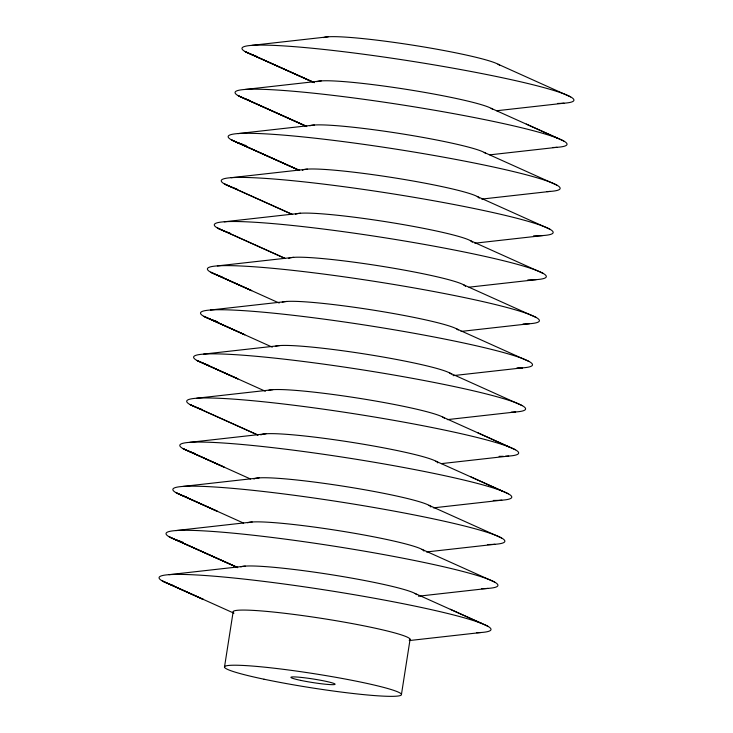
<?xml version="1.0" encoding="UTF-8"?>
<svg xmlns="http://www.w3.org/2000/svg" width="733" height="733" viewBox="0 0 733 733"><rect width="100%" height="100%" fill="white"/><g stroke="black" fill="none" stroke-linecap="round" stroke-linejoin="round"><path stroke-width="1.1" d="M224.481 667.177L233.112 612.037M401.455 694.389L410.095 639.249M251.914 45.354L328.182 36.797M245.005 89.472L321.274 80.905M238.097 133.58L314.365 125.013M496.681 110.747L563.97 103.197M231.197 177.688L307.457 169.131M489.772 154.855L557.062 147.306M224.289 221.797L300.557 213.239M481.746 199.092L550.162 191.414M217.38 265.905L293.649 257.347M474.837 243.2L543.254 235.522M210.472 310.013L286.74 301.455M469.047 287.18L536.345 279.63M203.563 354.121L279.832 345.564M461.075 331.417L529.437 323.739M196.655 398.23L272.923 389.672M453.04 375.644L522.528 367.847L516.811 368.021M189.746 442.338L266.015 433.78M447.267 419.633L515.62 411.955M182.838 486.455L259.106 477.889M441.422 463.623L508.711 456.063M175.938 530.564L252.198 521.997M433.386 507.859L501.803 500.181M169.03 574.672L245.298 566.114M426.487 551.967L494.903 544.289M418.451 596.204L487.995 588.397M409.307 640.56L481.086 632.506M246.306 145.693L237.41 142.605L299.54 170.423M217.692 321.787L209.785 319.038L244.804 334.779L203.811 316.317L272.282 347.149M183.158 542.338L175.251 539.589L237.382 567.406L169.268 536.858L237.73 567.681M491.119 108.31L557.749 138.28M251.227 54.379L314.393 82.664L245.253 51.658L313.715 82.481M477.302 196.536L549.915 229.218M244.318 98.488L306.449 126.314L238.344 95.766L306.806 126.589M299.568 170.432L231.436 139.875L298.862 170.23M292.669 214.54L224.527 183.983L291.954 214.338M284.725 258.19L217.619 228.091L285.045 258.447M279.191 303.041L210.719 272.209L251.712 290.671L216.693 274.93M442.769 417.077L509.398 447.048M435.86 461.185L502.49 491.156M265.373 391.257L196.902 360.425L237.895 378.888L202.876 363.147M258.126 435.09L189.994 404.534L257.42 434.889M250.521 479.015L183.085 448.642L224.078 467.104L189.059 451.363M415.135 593.519L481.773 623.481M243.613 523.124L176.177 492.75L217.179 511.213L182.151 495.471M233.937 613.191L162.359 580.967L203.362 599.429L168.343 583.697M498.028 64.202L570.64 96.893M484.211 152.427L556.823 185.11M470.394 240.644L543.006 273.327M463.485 284.752L536.098 317.444M456.577 328.86L529.189 361.552M449.668 372.969L522.281 405.661M428.952 505.294L501.564 537.985M422.043 549.411L494.656 582.094M526.312 124.079L563.732 141.002M477.962 432.846L515.381 449.769M471.053 476.954L508.473 493.877M450.328 609.279L487.747 626.202M323.674 37.603A89.582 7.183 8.9 0 1 413.733 45.318A89.582 7.183 8.9 0 1 499.622 65.356M256.642 56.34A167.967 13.469 8.9 0 1 409.949 60.958A167.967 13.469 8.9 0 1 557.547 103.454M316.766 81.72A89.582 7.183 8.9 0 1 406.824 89.426A89.582 7.183 8.9 0 1 492.713 109.464M249.742 100.448A167.967 13.469 8.9 0 1 400.667 104.691A167.967 13.469 8.9 0 1 552.636 147.516M309.857 125.829A89.582 7.183 8.9 0 1 399.916 133.534A89.582 7.183 8.9 0 1 485.805 153.582M242.834 144.557A167.967 13.469 8.9 0 1 392.283 148.57A167.967 13.469 8.9 0 1 546.91 191.588M302.335 170.358A89.582 7.183 8.9 0 1 393.007 177.643A89.582 7.183 8.9 0 1 479.18 198.249M236.915 189.004A167.967 13.469 8.9 0 1 391.596 193.659A167.967 13.469 8.9 0 1 533.615 235.797M295.426 214.467A89.582 7.183 8.9 0 1 386.099 221.751A89.582 7.183 8.9 0 1 472.272 242.357M230.006 233.112A167.967 13.469 8.9 0 1 383.506 237.574A167.967 13.469 8.9 0 1 527.806 279.905M288.518 258.575A89.582 7.183 8.9 0 1 379.19 265.859A89.582 7.183 8.9 0 1 465.363 286.466M222.108 276.891A167.967 13.469 8.9 0 1 375.415 281.499A167.967 13.469 8.9 0 1 523.014 323.995M282.232 302.262A89.582 7.183 8.9 0 1 372.291 309.967A89.582 7.183 8.9 0 1 458.18 330.015M215.2 320.999A167.967 13.469 8.9 0 1 366.134 325.241A167.967 13.469 8.9 0 1 518.094 368.067M275.324 346.37A89.582 7.183 8.9 0 1 365.382 354.085A89.582 7.183 8.9 0 1 451.271 374.123M208.291 365.107A167.967 13.469 8.9 0 1 359.225 369.35A167.967 13.469 8.9 0 1 511.194 412.175M268.415 390.478A89.582 7.183 8.9 0 1 358.474 398.193A89.582 7.183 8.9 0 1 444.363 418.231M202.372 409.545A167.967 13.469 8.9 0 1 349.659 413.046A167.967 13.469 8.9 0 1 505.468 456.238M503.305 456.302A167.967 13.469 8.9 0 1 499.081 456.347M260.893 435.008A89.582 7.183 8.9 0 1 351.565 442.301A89.582 7.183 8.9 0 1 437.738 462.908M195.464 453.654A167.967 13.469 8.9 0 1 348.972 458.125A167.967 13.469 8.9 0 1 493.272 500.456M253.984 479.116A89.582 7.183 8.9 0 1 344.657 486.41A89.582 7.183 8.9 0 1 430.83 507.016M186.613 497.111A167.967 13.469 8.9 0 1 343.246 502.417A167.967 13.469 8.9 0 1 487.436 544.555M247.69 522.812A89.582 7.183 8.9 0 1 340.909 531.022A89.582 7.183 8.9 0 1 423.921 551.124M181.656 541.87A167.967 13.469 8.9 0 1 332.782 545.975A167.967 13.469 8.9 0 1 481.572 588.654M240.791 566.921A89.582 7.183 8.9 0 1 330.84 574.626A89.582 7.183 8.9 0 1 416.729 594.674M173.758 585.658A167.967 13.469 8.9 0 1 324.692 589.9A167.967 13.469 8.9 0 1 476.652 632.716M233.378 612.504A89.582 7.183 8.9 0 1 323.931 618.734A89.582 7.183 8.9 0 1 409.326 640.257M264.045 679.225A89.582 7.183 8.9 0 0 401.308 694.976A89.582 7.183 8.9 0 0 273.556 668.139A89.582 7.183 8.9 0 0 264.045 679.225M300.741 680.389A22.393 1.796 8.9 0 0 335.054 684.329A22.393 1.796 8.9 0 0 303.114 677.622A22.393 1.796 8.9 0 0 300.741 680.389"/></g></svg>
